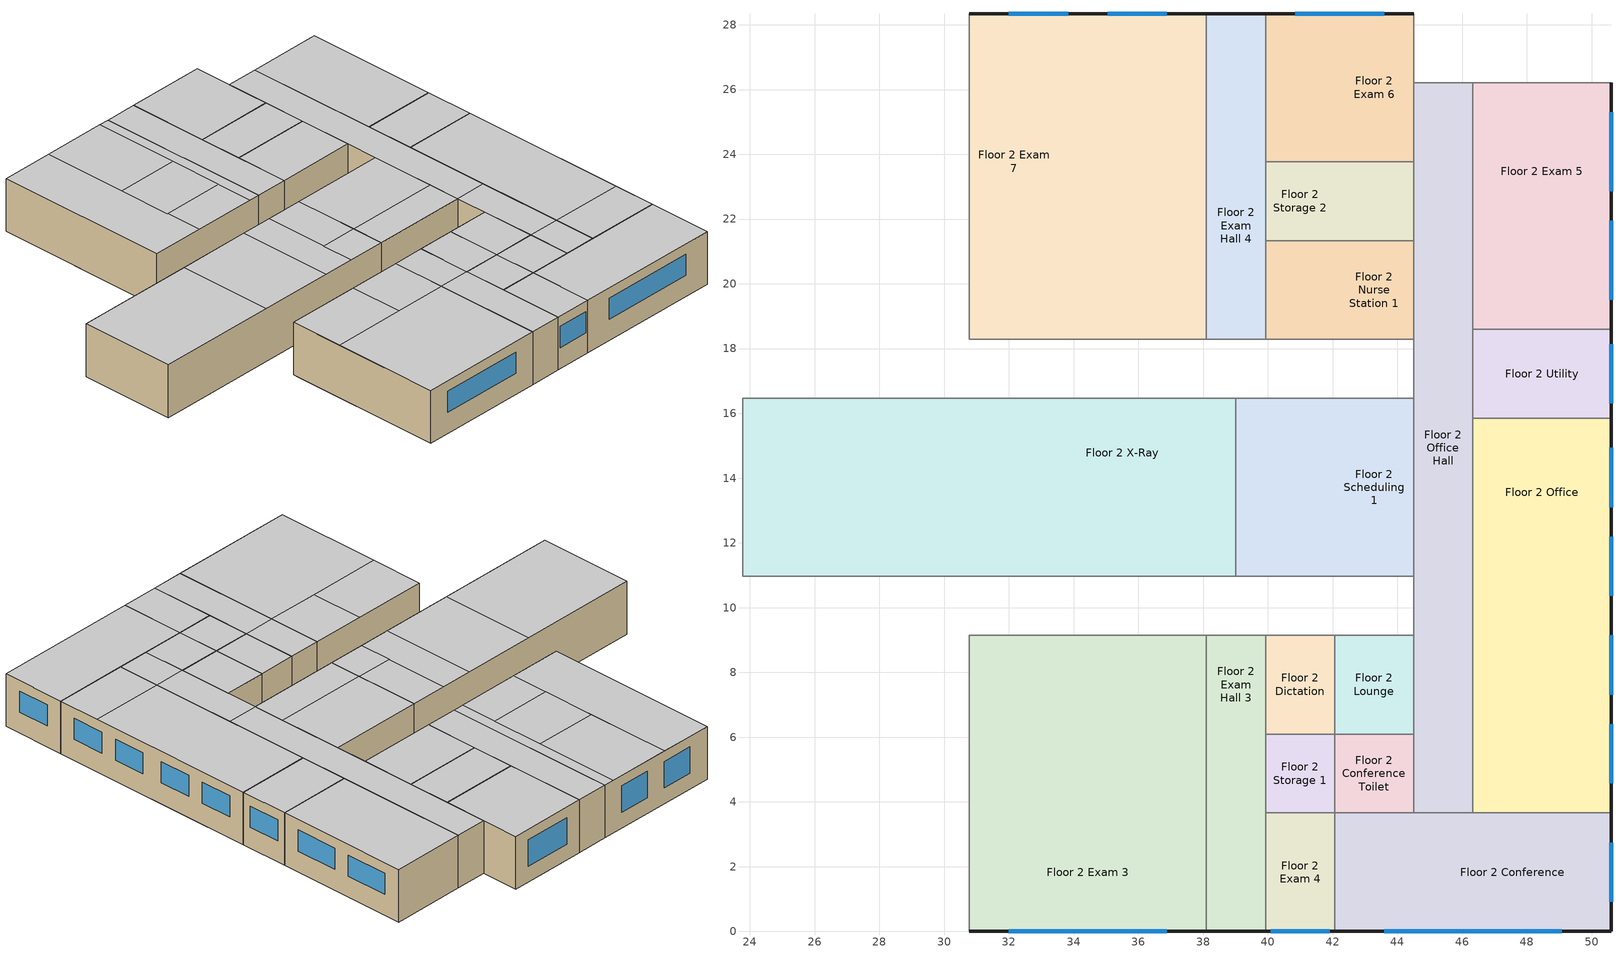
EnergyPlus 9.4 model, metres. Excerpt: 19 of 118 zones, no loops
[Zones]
Floor 2 X-Ray
 floor to Floor 1 Pre-Op Room 2 (int_slab_floor): 23.77,16.46 27.13,16.46 27.13,10.97 23.77,10.97 z3.05
 floor to Floor 1 Clean (int_slab_floor): 29.26,10.97 29.26,13.11 32,13.11 32,10.97 z3.05
 floor to Floor 1 Dictation (int_slab_floor): 32,10.97 32,13.11 34.75,13.11 34.75,10.97 z3.05
 floor to Floor 1 Soil (int_slab_floor): 34.75,10.97 34.75,13.11 37.49,13.11 37.49,10.97 z3.05
 floor to Floor 1 Clean Work (int_slab_floor): 37.49,10.97 37.49,13.11 39.01,13.11 39.01,10.97 z3.05
 floor to Floor 1 Humid (int_slab_floor): 29.26,13.11 29.26,14.94 32,14.94 32,13.11 z3.05
 floor to Floor 1 Nurse Janitor (int_slab_floor): 29.26,16.46 32,16.46 32,14.94 29.26,14.94 z3.05
 floor to Floor 1 Nourishment (int_slab_floor): 27.13,16.46 29.26,16.46 29.26,10.97 27.13,10.97 z3.05
 floor to Floor 1 Sterile Storage (int_slab_floor): 39.01,16.46 39.01,13.11 32,13.11 32,16.46 z3.05
 wall to Floor 2 Work Hall (int_wall): 39.01,16.46 23.77,16.46 z3.05:6.1
 wall to Floor 2 Scheduling 2 (int_wall): 23.77,16.46 23.77,10.97 z3.05:6.1
 wall to Floor 2 Scheduling 1 (int_wall): 39.01,10.97 39.01,16.46 z3.05:6.1
 wall to Floor 2 Reception Hall (int_wall): 23.77,10.97 39.01,10.97 z3.05:6.1
 ceiling to Floor 3 Undeveloped 1 (int_slab_ceiling): 23.77,10.97 30.78,10.97 30.78,16.46 23.77,16.46 z6.1
 ceiling to Floor 3 Treatment (int_slab_ceiling): 30.78,10.97 35.05,10.97 35.05,16.46 30.78,16.46 z6.1
 ceiling to Floor 3 Dressing Room (int_slab_ceiling): 39.01,10.97 39.01,12.8 36.88,12.8 36.88,10.97 z6.1
 ceiling to Floor 3 Humid (int_slab_ceiling): 36.88,16.46 35.05,16.46 35.05,10.97 36.88,10.97 z6.1
 ceiling to Floor 3 Physical Therapy Toilet (int_slab_ceiling): 36.88,16.46 36.88,12.8 39.01,12.8 39.01,16.46 z6.1
Floor 2 Storage 2
 floor to Floor 1 Utility Hall (int_slab_floor): 44.5,23.77 44.5,23.47 42.06,23.47 42.06,23.77 z3.05
 floor to Floor 1 Sterile Hall (int_slab_floor): 44.5,21.34 42.06,21.34 42.06,23.47 44.5,23.47 z3.05
 floor to Floor 1 Operating Room 3 (int_slab_floor): 42.06,23.77 42.06,21.34 39.93,21.34 39.93,23.77 z3.05
 wall to Floor 2 Office Hall (int_wall): 44.5,21.34 44.5,23.77 z3.05:6.1
 wall to Floor 2 Nurse Station 1 (int_wall): 39.93,21.34 44.5,21.34 z3.05:6.1
 wall to Floor 2 Exam Hall 4 (int_wall): 39.93,23.77 39.93,21.34 z3.05:6.1
 wall to Floor 2 Exam 6 (int_wall): 44.5,23.77 39.93,23.77 z3.05:6.1
 ceiling to Floor 3 Lounge (int_slab_ceiling): 44.5,23.77 39.93,23.77 39.93,21.34 44.5,21.34 z6.1
Floor 2 Exam 6
 floor to Floor 1 Operating Room 3 (int_slab_floor): 39.93,23.77 39.93,24.38 42.06,24.38 42.06,23.77 z3.05
 floor to Floor 1 IT Hall (int_slab_floor): 39.93,24.38 39.93,25.91 42.06,25.91 42.06,24.38 z3.05
 floor to Floor 1 Utility Hall (int_slab_floor): 44.5,23.77 42.06,23.77 42.06,28.35 44.5,28.35 z3.05
 floor to Floor 1 Bio Haz (int_slab_floor): 42.06,25.91 39.93,25.91 39.93,28.35 42.06,28.35 z3.05
 wall outside (nonres_ext_wall): 44.5,28.35 39.93,28.35 z3.05:6.1
 wall to Floor 2 Office Hall (int_wall): 44.5,23.77 44.5,26.21 z3.05:6.1
 wall to Floor 2 Exam Hall 4 (int_wall): 39.93,28.35 39.93,23.77 z3.05:6.1
 wall to NE Stair (int_wall): 44.5,26.21 44.5,28.35 z3.05:6.1
 window (Window_U_0.40_SHGC_0.38): 43.59,28.35 40.84,28.35 z3.96:5.49
 ceiling to Floor 3 Lounge (int_slab_ceiling): 39.93,23.77 44.5,23.77 44.5,28.35 39.93,28.35 z6.1
Floor 2 Conference
 floor to Floor 1 Operating Room 1 (int_slab_floor): 44.5,0 44.5,3.66 50.6,3.66 50.6,0 z3.05
 floor to Floor 1 Sterile Hall (int_slab_floor): 42.06,3.66 44.5,3.66 44.5,0 42.06,0 z3.05
 wall outside (nonres_ext_wall): 42.06,0 50.6,0 50.6,3.66 z3.05:6.1
 wall to Floor 2 Office (int_wall): 50.6,3.66 46.33,3.66 z3.05:6.1
 wall to Floor 2 Exam 4 (int_wall): 42.06,3.66 42.06,0 z3.05:6.1
 wall to Floor 2 Office Hall (int_wall): 46.33,3.66 44.5,3.66 z3.05:6.1
 wall to Floor 2 Conference Toilet (int_wall): 44.5,3.66 42.06,3.66 z3.05:6.1
 window (Window_U_0.40_SHGC_0.38): 43.59,0 49.07,0 / 50.6,0.91 50.6,2.74 z4.27:5.49
 ceiling to Floor 3 Physical Therapy 1 (int_slab_ceiling): 42.06,3.66 42.06,0 50.6,0 50.6,3.66 z6.1
Floor 2 Dictation
 floor to Floor 1 Soil Work (int_slab_floor): 42.06,6.1 39.93,6.1 39.93,9.14 42.06,9.14 z3.05
 wall to Floor 2 Storage 1 (int_wall): 39.93,6.1 42.06,6.1 z3.05:6.1
 wall to Floor 2 Exam Hall 3 (int_wall): 39.93,9.14 39.93,6.1 z3.05:6.1
 wall to Floor 2 Reception Hall (int_wall): 42.06,9.14 39.93,9.14 z3.05:6.1
 wall to Floor 2 Lounge (int_wall): 42.06,6.1 42.06,9.14 z3.05:6.1
 ceiling to Floor 3 Physical Therapy 2 (int_slab_ceiling): 39.93,6.1 42.06,6.1 42.06,9.14 39.93,9.14 z6.1
Floor 2 Exam 3
 floor to Floor 1 Dictation (int_slab_floor): 34.75,8.84 32,8.84 32,9.14 34.75,9.14 z3.05
 floor to Floor 1 Recovery Room (int_slab_floor): 30.78,0 30.78,3.66 38.1,3.66 38.1,0 z3.05
 floor to Floor 1 Soil Work (int_slab_floor): 37.49,6.1 37.49,9.14 38.1,9.14 38.1,6.1 z3.05
 floor to Floor 1 Nurse Toilet (int_slab_floor): 37.49,6.1 35.66,6.1 35.66,8.84 37.49,8.84 z3.05
 floor to Floor 1 Nurse Hall (int_slab_floor): 30.78,3.66 30.78,6.1 38.1,6.1 38.1,3.66 z3.05
 floor to Floor 1 Nurse Station (int_slab_floor): 30.78,6.1 30.78,8.84 32,8.84 32,6.1 z3.05
 floor to Floor 1 PACU (int_slab_floor): 35.66,6.1 32,6.1 32,8.84 35.66,8.84 z3.05
 floor to Floor 1 Soil (int_slab_floor): 34.75,9.14 37.49,9.14 37.49,8.84 34.75,8.84 z3.05
 floor to Floor 1 Clean (int_slab_floor): 32,9.14 32,8.84 30.78,8.84 30.78,9.14 z3.05
 wall outside (nonres_ext_wall): 30.78,0 38.1,0 z3.05:6.1
 wall to Floor 2 Exam Hall 3 (int_wall): 38.1,0 38.1,9.14 z3.05:6.1
 wall to Floor 2 Reception Hall (int_wall): 38.1,9.14 30.78,9.14 z3.05:6.1
 wall to Floor 2 Exam Hall 2 (int_wall): 30.78,9.14 30.78,0 z3.05:6.1
 window (Window_U_0.40_SHGC_0.38): 32,0 36.88,0 z4.27:5.49
 ceiling to Floor 3 Treatment (int_slab_ceiling): 30.78,6.1 35.05,6.1 35.05,9.14 30.78,9.14 z6.1
 ceiling to Floor 3 Physical Therapy 2 (int_slab_ceiling): 38.1,9.14 35.05,9.14 35.05,6.1 38.1,6.1 z6.1
 ceiling to Floor 3 Physical Therapy 1 (int_slab_ceiling): 38.1,0 38.1,6.1 30.78,6.1 30.78,0 z6.1
Floor 2 Exam Hall 4
 floor to Floor 1 IT Hall (int_slab_floor): 39.93,25.91 39.93,24.38 38.1,24.38 38.1,25.91 z3.05
 floor to Floor 1 Soil Hold (int_slab_floor): 39.93,28.35 39.93,25.91 38.1,25.91 38.1,28.35 z3.05
 floor to Floor 1 Locker Room Hall (int_slab_floor): 38.1,18.29 38.1,19.2 39.93,19.2 39.93,18.29 z3.05
 floor to Floor 1 Operating Room 3 (int_slab_floor): 39.93,19.2 38.1,19.2 38.1,24.38 39.93,24.38 z3.05
 wall outside (nonres_ext_wall): 39.93,28.35 38.1,28.35 z3.05:6.1
 wall to Floor 2 Nurse Station 1 (int_wall): 39.93,18.29 39.93,21.34 z3.05:6.1
 wall to Floor 2 Exam 7 (int_wall): 38.1,28.35 38.1,18.29 z3.05:6.1
 wall to Floor 2 Work Hall (int_wall): 38.1,18.29 39.93,18.29 z3.05:6.1
 ceiling to Floor 3 Lounge (int_slab_ceiling): 38.1,18.29 39.93,18.29 39.93,28.35 38.1,28.35 z6.1
Floor 2 Conference Toilet
 floor to Floor 1 Sterile Hall (int_slab_floor): 44.5,6.1 44.5,3.66 42.06,3.66 42.06,6.1 z3.05
 wall to Floor 2 Lounge (int_wall): 44.5,6.1 42.06,6.1 z3.05:6.1
 wall to Floor 2 Office Hall (int_wall): 44.5,3.66 44.5,6.1 z3.05:6.1
 wall to Floor 2 Storage 1 (int_wall): 42.06,6.1 42.06,3.66 z3.05:6.1
 ceiling to Floor 3 Physical Therapy 1 (int_slab_ceiling): 44.5,3.66 44.5,6.1 42.06,6.1 42.06,3.66 z6.1
Floor 2 Utility
 floor to Floor 1 Operating Room 2 (int_slab_floor): 46.33,18.59 50.6,18.59 50.6,15.85 46.33,15.85 z3.05
 wall outside (nonres_ext_wall): 50.6,15.85 50.6,18.59 z3.05:6.1
 wall to Floor 2 Office Hall (int_wall): 46.33,18.59 46.33,15.85 z3.05:6.1
 wall to Floor 2 Office (int_wall): 46.33,15.85 50.6,15.85 z3.05:6.1
 wall to Floor 2 Exam 5 (int_wall): 50.6,18.59 46.33,18.59 z3.05:6.1
 window (Window_U_0.40_SHGC_0.38): 50.6,16.31 50.6,18.14 z4.27:5.49
 ceiling to Floor 3 Work (int_slab_ceiling): 50.6,18.59 46.33,18.59 46.33,15.85 50.6,15.85 z6.1
Floor 2 Office
 floor to Floor 1 Operating Room 1 (int_slab_floor): 46.33,3.66 46.33,7.01 50.6,7.01 50.6,3.66 z3.05
 floor to Floor 1 Operating Room 2 (int_slab_floor): 50.6,15.85 50.6,11.28 46.33,11.28 46.33,15.85 z3.05
 floor to Floor 1 Sub-Sterile (int_slab_floor): 50.6,11.28 50.6,7.01 46.33,7.01 46.33,11.28 z3.05
 wall outside (nonres_ext_wall): 50.6,3.66 50.6,15.85 z3.05:6.1
 wall to Floor 2 Office Hall (int_wall): 46.33,15.85 46.33,3.66 z3.05:6.1
 window (Window_U_0.40_SHGC_0.38): 50.6,7.32 50.6,9.14 z4.25:5.47; 50.6,10.36 50.6,12.19 / 50.6,4.57 50.6,6.4 / 50.6,13.11 50.6,14.94 z4.27:5.49
 ceiling to Floor 3 Work (int_slab_ceiling): 46.33,15.85 46.33,6.1 50.6,6.1 50.6,15.85 z6.1
 ceiling to Floor 3 Physical Therapy 1 (int_slab_ceiling): 50.6,3.66 50.6,6.1 46.33,6.1 46.33,3.66 z6.1
Floor 2 Lounge
 floor to Floor 1 Sterile Hall (int_slab_floor): 44.5,9.14 44.5,6.1 42.06,6.1 42.06,9.14 z3.05
 wall to Floor 2 Reception Hall (int_wall): 44.5,9.14 42.06,9.14 z3.05:6.1
 wall to Floor 2 Office Hall (int_wall): 44.5,6.1 44.5,9.14 z3.05:6.1
 ceiling to Floor 3 Physical Therapy 2 (int_slab_ceiling): 44.5,6.1 44.5,9.14 42.06,9.14 42.06,6.1 z6.1
Floor 2 Exam 4
 floor to Floor 1 Anesthesia (int_slab_floor): 42.06,0 39.93,0 39.93,3.66 42.06,3.66 z3.05
 wall outside (nonres_ext_wall): 39.93,0 42.06,0 z3.05:6.1
 wall to Floor 2 Exam Hall 3 (int_wall): 39.93,3.66 39.93,0 z3.05:6.1
 wall to Floor 2 Storage 1 (int_wall): 42.06,3.66 39.93,3.66 z3.05:6.1
 window (Window_U_0.40_SHGC_0.38): 40.08,0 41.91,0 z4.27:5.49
 ceiling to Floor 3 Physical Therapy 1 (int_slab_ceiling): 39.93,0 42.06,0 42.06,3.66 39.93,3.66 z6.1
Floor 2 Nurse Station 1
 floor to Floor 1 Locker Room Hall (int_slab_floor): 39.93,18.29 39.93,19.2 42.06,19.2 42.06,18.29 z3.05
 floor to Floor 1 Sterile Hall (int_slab_floor): 44.5,18.29 42.06,18.29 42.06,21.34 44.5,21.34 z3.05
 floor to Floor 1 Operating Room 3 (int_slab_floor): 42.06,21.34 42.06,19.2 39.93,19.2 39.93,21.34 z3.05
 wall to Floor 2 Work Hall (int_wall): 39.93,18.29 44.5,18.29 z3.05:6.1
 wall to Floor 2 Office Hall (int_wall): 44.5,18.29 44.5,21.34 z3.05:6.1
 ceiling to Floor 3 Lounge (int_slab_ceiling): 39.93,21.34 39.93,18.29 44.5,18.29 44.5,21.34 z6.1
Floor 2 Office Hall
 floor to Floor 1 Utility Janitor (int_slab_floor): 44.5,18.59 44.5,20.73 46.33,20.73 46.33,18.59 z3.05
 floor to Floor 1 Scrub (int_slab_floor): 44.5,11.28 46.33,11.28 46.33,7.01 44.5,7.01 z3.05
 floor to Floor 1 Operating Room 1 (int_slab_floor): 44.5,7.01 46.33,7.01 46.33,3.66 44.5,3.66 z3.05
 floor to Floor 1 Utility Room (int_slab_floor): 46.33,26.21 46.33,20.73 44.5,20.73 44.5,26.21 z3.05
 floor to Floor 1 Operating Room 2 (int_slab_floor): 44.5,18.59 46.33,18.59 46.33,11.28 44.5,11.28 z3.05
 wall to Floor 2 Reception Hall (int_wall): 44.5,10.97 44.5,9.14 z3.05:6.1
 wall to Floor 2 Exam 5 (int_wall): 46.33,18.59 46.33,26.21 z3.05:6.1
 wall to Floor 2 Work Hall (int_wall): 44.5,18.29 44.5,16.46 z3.05:6.1
 wall to NE Stair (int_wall): 46.33,26.21 44.5,26.21 z3.05:6.1
 wall to Floor 2 Scheduling 1 (int_wall): 44.5,16.46 44.5,10.97 z3.05:6.1
 ceiling to Floor 3 Physical Therapy 2 (int_slab_ceiling): 44.5,6.1 46.33,6.1 46.33,10.97 44.5,10.97 z6.1
 ceiling to Floor 3 Mechanical Hall (int_slab_ceiling): 44.5,10.97 46.33,10.97 46.33,26.21 44.5,26.21 z6.1
 ceiling to Floor 3 Physical Therapy 1 (int_slab_ceiling): 46.33,3.66 46.33,6.1 44.5,6.1 44.5,3.66 z6.1
Floor 2 Exam 7
 floor to Floor 1 IT Room (int_slab_floor): 37.8,28.35 37.8,25.91 33.53,25.91 33.53,28.35 z3.05
 floor to Floor 1 IT Hall (int_slab_floor): 33.53,25.91 38.1,25.91 38.1,24.38 33.53,24.38 z3.05
 floor to Floor 1 Operating Room 3 (int_slab_floor): 38.1,19.2 33.53,19.2 33.53,24.38 38.1,24.38 z3.05
 floor to Floor 1 Locker Room Hall (int_slab_floor): 30.78,18.29 30.78,19.2 38.1,19.2 38.1,18.29 z3.05
 floor to Floor 1 Lounge (int_slab_floor): 33.53,28.35 33.53,19.2 30.78,19.2 30.78,28.35 z3.05
 floor to Floor 1 Soil Hold (int_slab_floor): 38.1,28.35 38.1,25.91 37.8,25.91 37.8,28.35 z3.05
 wall outside (nonres_ext_wall): 38.1,28.35 30.78,28.35 z3.05:6.1
 wall to Floor 2 Exam Hall 5 (int_wall): 30.78,28.35 30.78,18.29 z3.05:6.1
 wall to Floor 2 Work Hall (int_wall): 30.78,18.29 38.1,18.29 z3.05:6.1
 window (Window_U_0.40_SHGC_0.38): 36.88,28.35 35.05,28.35 / 33.83,28.35 32,28.35 z3.96:5.49
 ceiling to Floor 3 Lounge Toilet (int_slab_ceiling): 33.83,23.47 37.49,23.47 37.49,28.35 33.83,28.35 z6.1
 ceiling to Floor 3 Locker (int_slab_ceiling): 33.83,20.42 37.49,20.42 37.49,23.47 33.83,23.47 z6.1
 ceiling to Floor 3 Lounge (int_slab_ceiling): 37.49,28.35 37.49,18.29 38.1,18.29 38.1,28.35 z6.1
 ceiling to Floor 3 Office (int_slab_ceiling): 30.78,18.29 33.83,18.29 33.83,28.35 30.78,28.35 z6.1
 ceiling to Floor 3 Storage 2 (int_slab_ceiling): 37.49,18.29 37.49,20.42 33.83,20.42 33.83,18.29 z6.1
Floor 2 Exam Hall 3
 floor to Floor 1 Anesthesia (int_slab_floor): 39.32,0 39.32,3.66 39.93,3.66 39.93,0 z3.05
 floor to Floor 1 Nurse Hall (int_slab_floor): 38.1,3.66 38.1,6.1 39.93,6.1 39.93,3.66 z3.05
 floor to Floor 1 Soil Work (int_slab_floor): 39.93,9.14 39.93,6.1 38.1,6.1 38.1,9.14 z3.05
 floor to Floor 1 Recovery Room (int_slab_floor): 38.1,0 38.1,3.66 39.32,3.66 39.32,0 z3.05
 wall outside (nonres_ext_wall): 38.1,0 39.93,0 z3.05:6.1
 wall to Floor 2 Reception Hall (int_wall): 39.93,9.14 38.1,9.14 z3.05:6.1
 wall to Floor 2 Storage 1 (int_wall): 39.93,3.66 39.93,6.1 z3.05:6.1
 ceiling to Floor 3 Physical Therapy 1 (int_slab_ceiling): 39.93,6.1 38.1,6.1 38.1,0 39.93,0 z6.1
 ceiling to Floor 3 Physical Therapy 2 (int_slab_ceiling): 38.1,9.14 38.1,6.1 39.93,6.1 39.93,9.14 z6.1
Floor 2 Scheduling 1
 floor to Floor 1 Sterile Hall (int_slab_floor): 44.5,10.97 42.06,10.97 42.06,16.46 44.5,16.46 z3.05
 floor to Floor 1 Sterile Storage (int_slab_floor): 42.06,16.46 42.06,13.11 39.01,13.11 39.01,16.46 z3.05
 floor to Floor 1 Clean Work (int_slab_floor): 39.01,10.97 39.01,13.11 42.06,13.11 42.06,10.97 z3.05
 wall to Floor 2 Work Hall (int_wall): 44.5,16.46 39.01,16.46 z3.05:6.1
 wall to Floor 2 Reception Hall (int_wall): 39.01,10.97 44.5,10.97 z3.05:6.1
 ceiling to Floor 3 Utility (int_slab_ceiling): 39.01,16.46 39.01,12.8 44.5,12.8 44.5,16.46 z6.1
 ceiling to Floor 3 Storage 1 (int_slab_ceiling): 44.5,10.97 44.5,12.8 39.01,12.8 39.01,10.97 z6.1
Floor 2 Exam 5
 floor to Floor 1 Electrical Room (int_slab_floor): 46.33,18.59 46.33,20.73 50.6,20.73 50.6,18.59 z3.05
 floor to Floor 1 Utility Room (int_slab_floor): 50.6,26.21 50.6,20.73 46.33,20.73 46.33,26.21 z3.05
 wall outside (nonres_ext_wall): 50.6,18.59 50.6,26.21 z3.05:6.1
 wall to NE Stair (int_wall): 50.6,26.21 46.33,26.21 z3.05:6.1
 window (Window_U_0.40_SHGC_0.38): 50.6,22.86 50.6,25.3 / 50.6,19.51 50.6,21.95 z4.27:5.49
 ceiling to Floor 3 Mechanical (int_slab_ceiling): 50.6,26.21 46.33,26.21 46.33,18.59 50.6,18.59 z6.1
Floor 2 Storage 1
 floor to Floor 1 Nurse Hall (int_slab_floor): 39.93,6.1 42.06,6.1 42.06,3.66 39.93,3.66 z3.05
 ceiling to Floor 3 Physical Therapy 1 (int_slab_ceiling): 42.06,6.1 39.93,6.1 39.93,3.66 42.06,3.66 z6.1
[Building]
OutPatient HealthCare: Loads convergence tolerance value=0.04; Maximum number of warmup days=25; Minimum number of warmup days=6; North axis=0; Solar distribution=FullInteriorAndExterior; Temperature convergence tolerance value=0.2; Terrain=City
[Site:GroundTemperature:BuildingSurface]
20.37, 20.33, 20.37, 20.39, 20.49, 21.49, 21.73, 21.79, 21.81, 20.84, 20.59, 20.45
[Site:Location]
Denver-Aurora-Buckley.AFB_CO_USA WMO=724695: Elevation=1726; Latitude=39.72; Longitude=-104.75; Time zone=-7
[Site:WaterMainsTemperature]
Annual average outdoor air temperature=9.95; Calculation method=Correlation; Maximum difference in monthly average outdoor air temperatures=23.7
[SizingPeriod:DesignDay] Barometric pressure=82237; Day of month=21; Daylight saving time indicator=No; Dry bulb temperature range modifier type=DefaultMultipliers; Humidity condition type=WetBulb; Rain indicator=No; Snow indicator=No
Name | Ashrae clear sky optical depth for beam irradiance taub | Ashrae clear sky optical depth for diffuse irradiance taud | Daily dry bulb temperature range | Day type | Maximum dry bulb temperature | Month | Solar model indicator | Wetbulb or dewpoint at maximum dry bulb | Wind direction | Wind speed | Sky clearness
Denver-Aurora-Buckley.AFB_CO_USA Ann Clg .4% Condns DB=>MWB | 0.423 | 2.02 | 14.8 | SummerDesignDay | 33.9 | 7 | ASHRAETau | 15 | 30 | 3.6
Denver-Aurora-Buckley.AFB_CO_USA Ann Htg 99.6% Condns DB |  |  | 0 | WinterDesignDay | -17.9 | 12 | ASHRAEClearSky | -17.9 | 180 | 2.5 | 0
[Construction]
InteriorFurnishings: Std Wood 6inch
Window_U_0.40_SHGC_0.38: Glass_8652_LayerAvg, Gap_1_W_0_0127, Glass_102_LayerAvg
int_slab_ceiling: CP02 CARPET PAD, 100mm Normalweight concrete floor
int_slab_floor: 100mm Normalweight concrete floor, CP02 CARPET PAD
int_wall: G01 13mm gypsum board, G01 13mm gypsum board
nonres_ext_wall: F07 25mm stucco, G01 16mm gypsum board, Nonres_Exterior_Wall_Insulation, G01 16mm gypsum board
[Material]
Name | Conductivity | Density | Roughness | Specific heat | Thickness | Solar absorptance | Thermal absorptance | Visible absorptance
100mm Normalweight concrete floor | 2.31 | 2322 | MediumRough | 832 | 0.1016
F07 25mm stucco | 0.72 | 1856 | Smooth | 840 | 0.0254 | 0.7 | 0.9 | 0.7
G01 13mm gypsum board | 0.16 | 800 | Smooth | 1090 | 0.0127 | 0.7 | 0.9 | 0.5
G01 16mm gypsum board | 0.16 | 800 | MediumSmooth | 1090 | 0.0159
Std Wood 6inch | 0.12 | 540 | MediumSmooth | 1210 | 0.15 | 0.7 | 0.9 | 0.7
[Material:NoMass] Solar absorptance=0.7; Thermal absorptance=0.9
Name | Roughness | Thermal resistance | Visible absorptance
CP02 CARPET PAD | VeryRough | 0.21648 | 0.8
Nonres_Exterior_Wall_Insulation | MediumSmooth | 2.81828 | 0.7
[WindowMaterial:Gas]
Gap_1_W_0_0127: Gas type=Air; Thickness=0.0127
[WindowMaterial:Glazing] Front side infrared hemispherical emissivity=0.84; Infrared transmittance at normal incidence=0; Optical data type=SpectralAverage
Name | Back side infrared hemispherical emissivity | Back side solar reflectance at normal incidence | Back side visible reflectance at normal incidence | Conductivity | Front side solar reflectance at normal incidence | Front side visible reflectance at normal incidence | Solar transmittance at normal incidence | Thickness | Visible transmittance at normal incidence
Glass_102_LayerAvg | 0.84 | 0.0748545 | 0.082564 | 1 | 0.0747638 | 0.082563 | 0.833848 | 0.003048 | 0.89926
Glass_8652_LayerAvg | 0.39 | 0.462105 | 0.306829 | 0.962 | 0.298987 | 0.209449 | 0.343691 | 0.003059 | 0.487937
[Daylighting:Controls] Illuminance setpoint at reference point 1=375; Illuminance setpoint at reference point 2=375; Daylighting method=SplitFlux; Glare calculation azimuth angle of view direction clockwise from zone y axis=0; Lighting control type=Continuous; Maximum allowable discomfort glare index=22; Minimum input power fraction for continuous or continuousoff dimming control=0.3; Minimum light output fraction for continuous or continuousoff dimming control=0.2; Number of stepped control steps=1; Probability lighting will be reset when needed in manual stepped control=1
Name | Zone | Daylighting reference point name 1 | Fraction of zone controlled by reference point 1 | Daylighting reference point name 2 | Fraction of zone controlled by reference point 2 | Glare calculation daylighting reference point
Floor 2 Conference_DaylCtrl | Floor 2 Conference | Floor 2 Conference_DaylRefPt1 | 0.67 | Floor 2 Conference_DaylRefPt2 | 0.33 | Floor 2 Conference_DaylRefPt1
Floor 2 Office_DaylCtrl | Floor 2 Office | Floor 2 Office_DaylRefPt1 | 0.57 | Floor 2 Office_DaylRefPt2 | 0.43 | Floor 2 Office_DaylRefPt1
[ElectricEquipment] Design level calculation method=EquipmentLevel; End use subcategory=General; Fraction latent=0; Fraction lost=0; Fraction radiant=0.5; Schedule=BLDG_EQUIP_SCH
Name | Zone or zonelist | Design level
Floor 2 Conference Toilet_PlugMisc_Equip | Floor 2 Conference Toilet | 25.6264
Floor 2 Conference_PlugMisc_Equip | Floor 2 Conference | 335.8779
Floor 2 Dictation_PlugMisc_Equip | Floor 2 Dictation | 76.998
Floor 2 Exam 3_PlugMisc_Equip | Floor 2 Exam 3 | 791.9798
Floor 2 Exam 4_PlugMisc_Equip | Floor 2 Exam 4 | 92.3976
Floor 2 Exam 5_PlugMisc_Equip | Floor 2 Exam 5 | 384.9902
Floor 2 Exam 6_PlugMisc_Equip | Floor 2 Exam 6 | 247.4937
Floor 2 Exam 7_PlugMisc_Equip | Floor 2 Exam 7 | 871.1778
Floor 2 Exam Hall 3_PlugMisc_Equip | Floor 2 Exam Hall 3 | 72.0742
Floor 2 Exam Hall 4_PlugMisc_Equip | Floor 2 Exam Hall 4 | 79.2816
Floor 2 Lounge_PlugMisc_Equip | Floor 2 Lounge | 239.9871
Floor 2 Nurse Station 1_PlugMisc_Equip | Floor 2 Nurse Station 1 | 300.0304
Floor 2 Office Hall_PlugMisc_Equip | Floor 2 Office Hall | 177.783
Floor 2 Office_PlugMisc_Equip | Floor 2 Office | 615.9843
Floor 2 Scheduling 1_PlugMisc_Equip | Floor 2 Scheduling 1 | 356.3909
Floor 2 Storage 1_PlugMisc_Equip | Floor 2 Storage 1 | 5.6188
Floor 2 Storage 2_PlugMisc_Equip | Floor 2 Storage 2 | 12.0402
Floor 2 Utility_PlugMisc_Equip | Floor 2 Utility | 12.6422
Floor 2 X-Ray_PlugMisc_Equip | Floor 2 X-Ray | 9000.07
[Exterior:Lights] Control option=AstronomicalClock; End use subcategory=General
Name | Design level | Schedule
Exterior_Lights_a | 173.8 | Exterior_lighting_schedule_a
Exterior_Lights_b | 1402 | Exterior_lighting_schedule_b_2016
Exterior_Lights_c | 4148.2 | Exterior_lighting_schedule_c_2016
[InternalMass] Construction=InteriorFurnishings
Name | Zone or zonelist | Surface area
Floor 2 Conference Toilet_InternalMass_1 | Floor 2 Conference Toilet | 11.8916
Floor 2 Conference_InternalMass_1 | Floor 2 Conference | 62.4308
Floor 2 Dictation_InternalMass_1 | Floor 2 Dictation | 13.0064
Floor 2 Exam 3_InternalMass_1 | Floor 2 Exam 3 | 133.7804
Floor 2 Exam 4_InternalMass_1 | Floor 2 Exam 4 | 15.6077
Floor 2 Exam 5_InternalMass_1 | Floor 2 Exam 5 | 65.0321
Floor 2 Exam 6_InternalMass_1 | Floor 2 Exam 6 | 41.8064
Floor 2 Exam 7_InternalMass_1 | Floor 2 Exam 7 | 147.1584
Floor 2 Exam Hall 3_InternalMass_1 | Floor 2 Exam Hall 3 | 33.4451
Floor 2 Exam Hall 4_InternalMass_1 | Floor 2 Exam Hall 4 | 36.7896
Floor 2 Lounge_InternalMass_1 | Floor 2 Lounge | 14.8645
Floor 2 Nurse Station 1_InternalMass_1 | Floor 2 Nurse Station 1 | 27.8709
Floor 2 Office Hall_InternalMass_1 | Floor 2 Office Hall | 82.4979
Floor 2 Office_InternalMass_1 | Floor 2 Office | 104.0514
Floor 2 Scheduling 1_InternalMass_1 | Floor 2 Scheduling 1 | 60.2012
Floor 2 Storage 1_InternalMass_1 | Floor 2 Storage 1 | 10.4051
Floor 2 Storage 2_InternalMass_1 | Floor 2 Storage 2 | 22.2967
Floor 2 Utility_InternalMass_1 | Floor 2 Utility | 23.4116
Floor 2 X-Ray_InternalMass_1 | Floor 2 X-Ray | 167.2255
[Lights] Design level calculation method=Watts/Area; End use subcategory=General; Fraction radiant=0.7; Fraction replaceable=1; Fraction visible=0.2; Return air fraction=0; Return air fraction calculated from plenum temperature=No
Name | Zone or zonelist | Schedule | Watts per zone floor area
Floor 2 Conference Toilet_Lights | Floor 2 Conference Toilet | BLDG_LIGHT_TOILET_SCH | 10.5486
Floor 2 Conference_Lights | Floor 2 Conference | BLDG_LIGHT_SCH | 11.5174
Floor 2 Dictation_Lights | Floor 2 Dictation | BLDG_LIGHT_OFFICE_SCH | 10.0104
Floor 2 Exam 3_Lights | Floor 2 Exam 3 | BLDG_LIGHT_EXAM_SCH | 18.0834
Floor 2 Exam 4_Lights | Floor 2 Exam 4 | BLDG_LIGHT_EXAM_SCH | 18.0834
Floor 2 Exam 5_Lights | Floor 2 Exam 5 | BLDG_LIGHT_EXAM_SCH | 18.0834
Floor 2 Exam 6_Lights | Floor 2 Exam 6 | BLDG_LIGHT_EXAM_SCH | 18.0834
Floor 2 Exam 7_Lights | Floor 2 Exam 7 | BLDG_LIGHT_EXAM_SCH | 18.0834
Floor 2 Exam Hall 3_Lights | Floor 2 Exam Hall 3 | BLDG_LIGHT_CORRIDOR_SCH | 8.52502
Floor 2 Exam Hall 4_Lights | Floor 2 Exam Hall 4 | BLDG_LIGHT_CORRIDOR_SCH | 8.52502
Floor 2 Lounge_Lights | Floor 2 Lounge | BLDG_LIGHT_LOUNGE_SCH | 8.39585
Floor 2 Nurse Station 1_Lights | Floor 2 Nurse Station 1 | BLDG_LIGHT_SCH | 8.71877
Floor 2 Office Hall_Lights | Floor 2 Office Hall | BLDG_LIGHT_CORRIDOR_SCH | 8.52502
Floor 2 Office_Lights | Floor 2 Office | BLDG_LIGHT_OFFICE_SCH | 10.0104
Floor 2 Scheduling 1_Lights | Floor 2 Scheduling 1 | BLDG_LIGHT_OFFICE_SCH | 10.0104
Floor 2 Storage 1_Lights | Floor 2 Storage 1 | BLDG_LIGHT_STORAGE_SCH | 4.9514
Floor 2 Storage 2_Lights | Floor 2 Storage 2 | BLDG_LIGHT_STORAGE_SCH | 4.9514
Floor 2 Utility_Lights | Floor 2 Utility | BLDG_LIGHT_STORAGE_SCH | 4.9514
Floor 2 X-Ray_Lights | Floor 2 X-Ray | BLDG_LIGHT_EXAM_SCH | 11.4097
[People] Activity level schedule=ACTIVITY_SCH; Air velocity schedule=AIR_VELO_SCH; Clothing insulation calculation method=ClothingInsulationSchedule; Clothing insulation schedule=CLOTHING_SCH; Enable ashrae 55 comfort warnings=No; Fraction radiant=0.3; Mean radiant temperature calculation type=ZoneAveraged; Number of people calculation method=People/Area; Number of people schedule=BLDG_OCC_SCH; Sensible heat fraction=Autocalculate; Thermal comfort model 1 type=Fanger; Work efficiency schedule=WORK_EFF_SCH
Name | Zone or zonelist | People per zone floor area
Floor 2 Conference People | Floor 2 Conference | 0.538248
Floor 2 Dictation People | Floor 2 Dictation | 0.0538248
Floor 2 Exam 3 People | Floor 2 Exam 3 | 0.215299
Floor 2 Exam 4 People | Floor 2 Exam 4 | 0.215299
Floor 2 Exam 5 People | Floor 2 Exam 5 | 0.215299
Floor 2 Exam 6 People | Floor 2 Exam 6 | 0.215299
Floor 2 Exam 7 People | Floor 2 Exam 7 | 0.215299
Floor 2 Lounge People | Floor 2 Lounge | 0.161474
Floor 2 Nurse Station 1 People | Floor 2 Nurse Station 1 | 0.215299
Floor 2 Office People | Floor 2 Office | 0.0538248
Floor 2 Scheduling 1 People | Floor 2 Scheduling 1 | 0.0538248
Floor 2 X-Ray People | Floor 2 X-Ray | 0.215299
[Zone] Ceiling height=-9999; Floor area=Autocalculate; Multiplier=1; Part of total floor area=Yes; Type=1
Name | Volume
Floor 2 Conference | 95.1446
Floor 2 Conference Toilet | 18.1228
Floor 2 Dictation | 19.8218
Floor 2 Exam 3 | 203.8813
Floor 2 Exam 4 | 23.7862
Floor 2 Exam 5 | 99.109
Floor 2 Exam 6 | 63.7129
Floor 2 Exam 7 | 224.2694
Floor 2 Exam Hall 3 | 50.9703
Floor 2 Exam Hall 4 | 56.0674
Floor 2 Lounge | 22.6535
Floor 2 Nurse Station 1 | 42.4753
Floor 2 Office | 158.5743
Floor 2 Office Hall | 125.7268
Floor 2 Scheduling 1 | 91.7466
Floor 2 Storage 1 | 15.8574
Floor 2 Storage 2 | 33.9802
Floor 2 Utility | 35.6792
Floor 2 X-Ray | 254.8516
[ZoneInfiltration:DesignFlowRate] Constant term coefficient=0; Design flow rate calculation method=Flow/ExteriorWallArea; Flow per exterior surface area=0.00056896; Schedule=INFIL_SCH; Temperature term coefficient=0; Velocity squared term coefficient=0; Velocity term coefficient=0.224
Name | Zone or zonelist
Floor 2 Conference_Infiltration | Floor 2 Conference
Floor 2 Exam 3_Infiltration | Floor 2 Exam 3
Floor 2 Exam 4_Infiltration | Floor 2 Exam 4
Floor 2 Exam 5_Infiltration | Floor 2 Exam 5
Floor 2 Exam 6_Infiltration | Floor 2 Exam 6
Floor 2 Exam 7_Infiltration | Floor 2 Exam 7
Floor 2 Office_Infiltration | Floor 2 Office
Floor 2 Utility_Infiltration | Floor 2 Utility
[Schedule:Compact]
ACTIVITY_SCH: Through: 12/31, For: AllDays, Until: 24:00, 120
AIR_VELO_SCH: Through: 12/31, For: AllDays, Until: 24:00, 0.2
BLDG_EQUIP_SCH: Through: 12/31, For: Weekdays, Until: 04:00, 0.297138, Until: 06:00, 0.49523, Until: 18:00, 0.990461, Until: 20:00, 0.49523, Until: 24:00, 0.297138, For: SummerDesignDay, Until: 04:00, 0.3, Until: 06:00, 0.5, Until: 18:00, 1, Until: 20:00, 0.5, Until: 24:00, 0.3, For: WinterDesignDay, Until: 07:00, 0.3, Until: 09:00, 0.5, Until: 15:00, 0.8, Until: 20:00, 0.5, Until: 24:00, 0.3, For: Saturday, Until: 07:00, 0.297138, Until: 09:00, 0.49523, Until: 15:00, 0.792368, Until: 20:00, 0.49523, Until: 24:00, 0.297138, For: Sunday Holidays AllOtherDays, Until: 08:00, 0.297138, Until: 17:00, 0.49523, Until: 24:00, 0.297138
BLDG_LIGHT_CORRIDOR_SCH: Through: 12/31, For: Weekdays, Until: 4:00, 0.09519, Until: 6:00, 0.28557, Until: 7:00, 0.57114, Until: 18:00, 0.85671, Until: 20:00, 0.57114, Until: 22:00, 0.28557, Until: 24:00, 0.09519, For: SummerDesignDay, Until: 4:00, 0.1, Until: 6:00, 0.3, Until: 7:00, 0.6, Until: 18:00, 0.9, Until: 20:00, 0.6, Until: 22:00, 0.3, Until: 24:00, 0.1, For: WinterDesignDay, Until: 7:00, 0.1, Until: 9:00, 0.3, Until: 15:00, 0.4, Until: 20:00, 0.3, Until: 24:00, 0.1, For: Saturday, Until: 7:00, 0.09519, Until: 9:00, 0.28557, Until: 15:00, 0.38076, Until: 20:00, 0.28557, Until: 24:00, 0.09519, For: Sunday Holidays AllOtherDays, Until: 8:00, 0.047595, Until: 17:00, 0.09519, Until: 24:00, 0.047595
BLDG_LIGHT_EXAM_SCH: Through: 12/31, For: Weekdays, Until: 4:00, 0.078, Until: 6:00, 0.234, Until: 7:00, 0.468, Until: 18:00, 0.702, Until: 20:00, 0.468, Until: 22:00, 0.234, Until: 24:00, 0.078, For: SummerDesignDay, Until: 4:00, 0.1, Until: 6:00, 0.3, Until: 7:00, 0.6, Until: 18:00, 0.9, Until: 20:00, 0.6, Until: 22:00, 0.3, Until: 24:00, 0.1, For: WinterDesignDay, Until: 7:00, 0.1, Until: 9:00, 0.3, Until: 15:00, 0.4, Until: 20:00, 0.3, Until: 24:00, 0.1, For: Saturday, Until: 7:00, 0.078, Until: 9:00, 0.234, Until: 15:00, 0.312, Until: 20:00, 0.234, Until: 24:00, 0.078, For: Sunday Holidays AllOtherDays, Until: 8:00, 0.039, Until: 17:00, 0.078, Until: 24:00, 0.039
BLDG_LIGHT_LOUNGE_SCH; BLDG_LIGHT_SCH: Through: 12/31, For: Weekdays, Until: 4:00, 0.1, Until: 6:00, 0.3, Until: 7:00, 0.6, Until: 18:00, 0.9, Until: 20:00, 0.6, Until: 22:00, 0.3, Until: 24:00, 0.1, For: SummerDesignDay, Until: 4:00, 0.1, Until: 6:00, 0.3, Until: 7:00, 0.6, Until: 18:00, 0.9, Until: 20:00, 0.6, Until: 22:00, 0.3, Until: 24:00, 0.1, For: WinterDesignDay, Until: 7:00, 0.1, Until: 9:00, 0.3, Until: 15:00, 0.4, Until: 20:00, 0.3, Until: 24:00, 0.1, For: Saturday, Until: 7:00, 0.1, Until: 9:00, 0.3, Until: 15:00, 0.4, Until: 20:00, 0.3, Until: 24:00, 0.1, For: Sunday Holidays AllOtherDays, Until: 8:00, 0.05, Until: 17:00, 0.1, Until: 24:00, 0.05
BLDG_LIGHT_OFFICE_SCH: Through: 12/31, For: Weekdays, Until: 4:00, 0.08591, Until: 6:00, 0.25773, Until: 7:00, 0.51546, Until: 18:00, 0.77319, Until: 20:00, 0.51546, Until: 22:00, 0.25773, Until: 24:00, 0.08591, For: SummerDesignDay, Until: 4:00, 0.1, Until: 6:00, 0.3, Until: 7:00, 0.6, Until: 18:00, 0.9, Until: 20:00, 0.6, Until: 22:00, 0.3, Until: 24:00, 0.1, For: WinterDesignDay, Until: 7:00, 0.1, Until: 9:00, 0.3, Until: 15:00, 0.4, Until: 20:00, 0.3, Until: 24:00, 0.1, For: Saturday, Until: 7:00, 0.08591, Until: 9:00, 0.25773, Until: 15:00, 0.34364, Until: 20:00, 0.25773, Until: 24:00, 0.08591, For: Sunday Holidays AllOtherDays, Until: 8:00, 0.05, Until: 17:00, 0.08591, Until: 24:00, 0.05
BLDG_LIGHT_STORAGE_SCH: Through: 12/31, For: Weekdays, Until: 4:00, 0.06713, Until: 6:00, 0.20139, Until: 7:00, 0.40278, Until: 18:00, 0.60417, Until: 20:00, 0.40278, Until: 22:00, 0.20139, Until: 24:00, 0.06713, For: SummerDesignDay, Until: 4:00, 0.1, Until: 6:00, 0.3, Until: 7:00, 0.6, Until: 18:00, 0.9, Until: 20:00, 0.6, Until: 22:00, 0.3, Until: 24:00, 0.1, For: WinterDesignDay, Until: 7:00, 0.1, Until: 9:00, 0.3, Until: 15:00, 0.4, Until: 20:00, 0.3, Until: 24:00, 0.1, For: Saturday, Until: 7:00, 0.06713, Until: 9:00, 0.20139, Until: 15:00, 0.26852, Until: 20:00, 0.20139, Until: 24:00, 0.06713, For: Sunday Holidays AllOtherDays, Until: 8:00, 0.033565, Until: 17:00, 0.06713, Until: 24:00, 0.033565
BLDG_LIGHT_TOILET_SCH: Through: 12/31, For: Weekdays, Until: 4:00, 0.066, Until: 6:00, 0.198, Until: 7:00, 0.396, Until: 18:00, 0.594, Until: 20:00, 0.396, Until: 22:00, 0.198, Until: 24:00, 0.066, For: SummerDesignDay, Until: 4:00, 0.1, Until: 6:00, 0.3, Until: 7:00, 0.6, Until: 18:00, 0.9, Until: 20:00, 0.6, Until: 22:00, 0.3, Until: 24:00, 0.1, For: WinterDesignDay, Until: 7:00, 0.1, Until: 9:00, 0.3, Until: 15:00, 0.4, Until: 20:00, 0.3, Until: 24:00, 0.1, For: Saturday, Until: 7:00, 0.066, Until: 9:00, 0.198, Until: 15:00, 0.264, Until: 20:00, 0.198, Until: 24:00, 0.066, For: Sunday Holidays AllOtherDays, Until: 8:00, 0.033, Until: 17:00, 0.066, Until: 24:00, 0.033
BLDG_OCC_SCH: Through: 12/31, For: Weekdays, Until: 04:00, 0.05, Until: 06:00, 0.2, Until: 07:00, 0.5, Until: 18:00, 0.9, Until: 20:00, 0.5, Until: 22:00, 0.2, Until: 24:00, 0.05, For: SummerDesignDay, Until: 04:00, 0.05, Until: 06:00, 0.2, Until: 07:00, 0.5, Until: 18:00, 0.9, Until: 20:00, 0.5, Until: 22:00, 0.2, Until: 24:00, 0.05, For: WinterDesignDay, Until: 07:00, 0.05, Until: 09:00, 0.2, Until: 15:00, 0.3, Until: 20:00, 0.2, Until: 24:00, 0.05, For: Saturday, Until: 07:00, 0.05, Until: 09:00, 0.2, Until: 15:00, 0.3, Until: 20:00, 0.2, Until: 24:00, 0.05, For: Sunday Holidays AllOtherDays, Until: 08:00, 0, Until: 17:00, 0.05, Until: 24:00, 0
CLOTHING_SCH: Through: 04/30, For: AllDays, Until: 24:00, 1, Through: 09/30, For: AllDays, Until: 24:00, 0.5, Through: 12/31, For: AllDays, Until: 24:00, 1
Exterior_lighting_schedule_a: Through:12/31, For:AllDays, Until: 06:00, 0, Until: 24:00, 1
Exterior_lighting_schedule_b_2016: Through:12/31, For:AllDays, Until: 06:00, 0.5, Until: 24:00, 1
Exterior_lighting_schedule_c_2016: Through:12/31, For:AllDays, Until: 06:00, 0.5, Until: 19:00, 1, Until: 24:00, 0.5
INFIL_SCH: Through: 12/31, For: Weekdays, Until: 24:00, 0.25, For: Saturday, Until: 24:00, 0.25, For: SummerDesignDay WinterDesignDay, Until: 24:00, 1, For: Sunday Holidays AllOtherDays, Until: 24:00, 0.25
WORK_EFF_SCH: Through: 12/31, For: AllDays, Until: 24:00, 0
